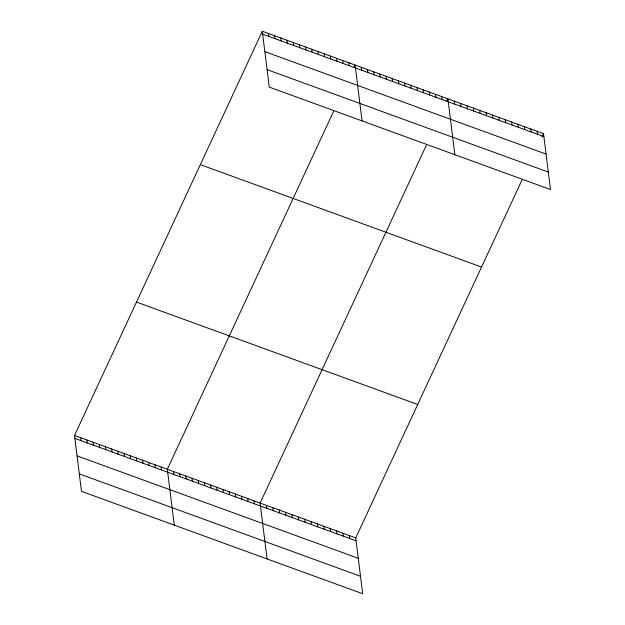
<?xml version="1.0" encoding="UTF-8"?>
<svg xmlns="http://www.w3.org/2000/svg" width="625" height="625" viewBox="0 0 625 625"><rect width="100%" height="100%" fill="white"/><g stroke="black" fill="none" stroke-linecap="round" stroke-linejoin="round"><path stroke-width="0.94" d="M521.961 180.047L355.734 537.883L362.688 593.75L81.484 491.352L74.523 435.477L262.312 31.25L543.516 133.648L550.477 189.523L269.266 87.117L262.312 31.25M333.555 111.437L167.32 469.273L174.281 525.141M353.953 67.531L355.109 65.039L362.062 120.914M426.352 145.234L260.125 503.062L267.078 558.93M446.75 101.32L447.906 98.836L454.867 154.703M541.977 136.969L543.516 133.648M262.672 34.18L543.883 136.586M264.852 51.648L546.055 154.055M267.094 69.648L548.297 172.055M200.344 164.648L481.547 267.047M136.492 302.086L417.703 404.484M74.523 435.477L355.734 537.883M74.891 438.414L356.094 540.812M77.07 455.883L358.273 558.281M79.305 473.883L360.516 576.281M537.141 131.328L537.508 134.266M530.766 129.008L531.133 131.945M524.391 126.688L524.758 129.617M518.023 124.367L518.383 127.297M511.648 122.047L512.008 124.977M505.273 119.727L505.641 122.656M498.898 117.406L499.266 120.336M492.523 115.086L492.891 118.016M486.148 112.758L486.516 115.695M479.773 110.438L480.141 113.375M473.398 108.117L473.766 111.055M467.031 105.797L467.391 108.734M460.656 103.477L461.016 106.406M454.281 101.156L454.648 104.086M441.719 96.586L442.086 99.516M435.531 94.328L435.898 97.266M429.344 92.078L429.711 95.008M423.156 89.82L423.523 92.758M416.977 87.57L417.336 90.5M410.789 85.32L411.148 88.25M404.602 83.062L404.969 86M398.414 80.812L398.781 83.742M392.227 78.562L392.594 81.492M386.039 76.305L386.406 79.242M379.852 74.055L380.219 76.984M373.664 71.805L374.031 74.734M367.477 69.547L367.844 72.484M361.297 67.297L361.656 70.227M348.922 62.789L349.289 65.719M342.734 60.539L343.102 63.469M336.547 58.281L336.914 61.219M330.359 56.031L330.727 58.961M324.172 53.781L324.539 56.711M317.984 51.523L318.352 54.461M311.805 49.273L312.164 52.203M305.617 47.023L305.977 49.953M299.43 44.766L299.797 47.703M293.242 42.516L293.609 45.445M349.359 535.562L349.727 538.492M287.055 40.258L287.422 43.195M342.984 533.242L343.352 536.172M280.867 38.008L281.234 40.938M336.609 530.922L336.977 533.852M274.68 35.758L275.047 38.688M330.234 528.594L330.602 531.531M268.492 33.5L268.859 36.438M323.859 526.273L324.227 529.211M317.484 523.953L317.852 526.891M311.117 521.633L311.477 524.57M304.742 519.312L305.102 522.242M298.367 516.992L298.734 519.922M291.992 514.672L292.359 517.602M285.617 512.352L285.984 515.281M279.242 510.031L279.609 512.961M272.867 507.711L273.234 510.641M266.492 505.383L266.859 508.32M253.938 500.812L254.297 503.742M247.75 498.562L248.117 501.492M241.562 496.305L241.93 499.242M235.375 494.055L235.742 496.984M229.188 491.805L229.555 494.734M223 489.547L223.367 492.484M216.812 487.297L217.18 490.227M210.633 485.039L210.992 487.977M204.445 482.789L204.805 485.719M198.258 480.539L198.625 483.469M192.07 478.281L192.438 481.219M185.883 476.031L186.25 478.961M179.695 473.781L180.062 476.711M173.508 471.523L173.875 474.461M161.141 467.023L161.5 469.953M154.953 464.766L155.312 467.703M148.766 462.516L149.133 465.445M142.578 460.258L142.945 463.195M136.391 458.008L136.758 460.938M130.203 455.758L130.57 458.688M124.016 453.5L124.383 456.438M117.828 451.25L118.195 454.18M111.648 449L112.008 451.93M105.461 446.742L105.82 449.68M99.273 444.492L99.641 447.422M93.086 442.242L93.453 445.172M86.898 439.984L87.266 442.922M80.711 437.734L81.078 440.664"/></g></svg>
